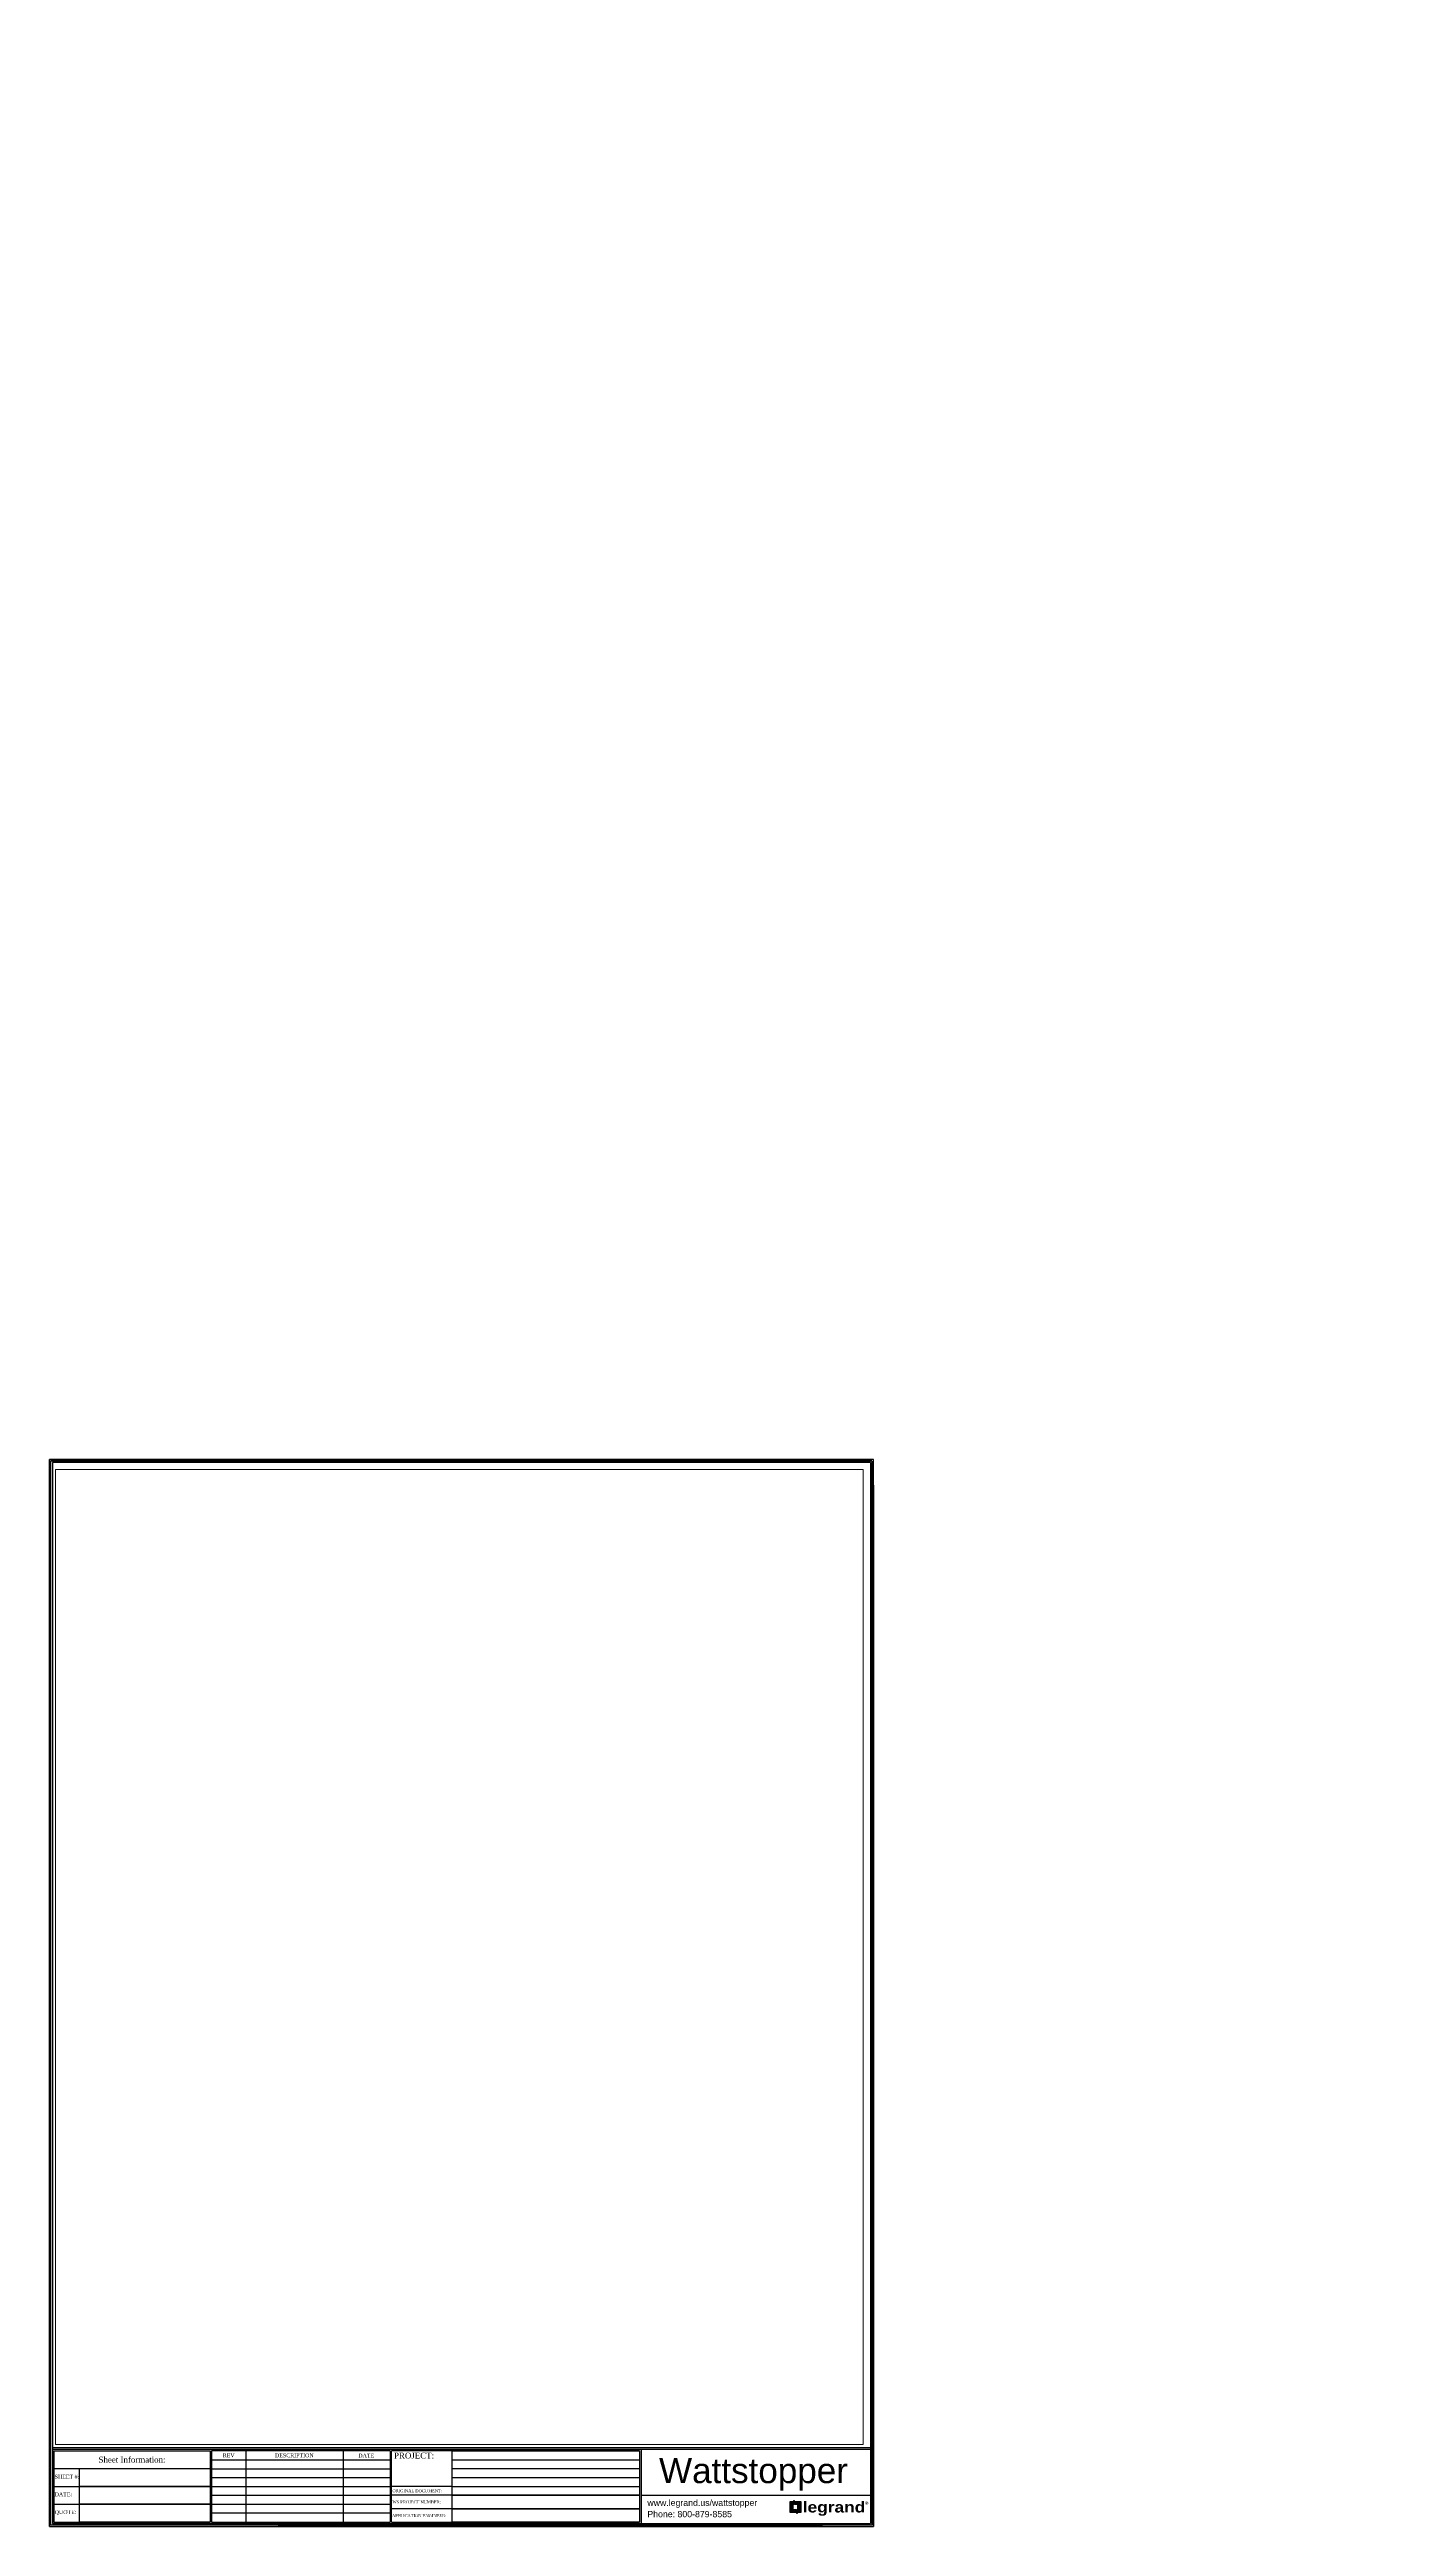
# Paper-space layout '8 X 11.5' of a CAD drawing. Header units: inches. Extents: x 0 to 13.8, y 0 to 25.5.
import ezdxf
from ezdxf.enums import TextEntityAlignment as Align

# ---------------------------------------------------------------- set-up
doc = ezdxf.new("R2010")
doc.units = ezdxf.units.IN
doc.header["$MEASUREMENT"] = 0
doc.layers.add('_WS_Viewport', color=7, linetype='Continuous', plot=False)
doc.layers.add('_WS_WattStopper', color=160, linetype='Continuous')
doc.styles.add('ARIAL', font='arial.ttf')
doc.styles.add('Legrand', font='ariblk.ttf', dxfattribs={"height": 0.1875})
doc.styles.add('WS8th', font='complex.shx', dxfattribs={"height": 0.1875})
doc.styles.add('WSTB', font='times.ttf')

# ---------------------------------------------------------------- blocks, each defined once
blk = doc.blocks.new('*U27')
at = {"layer": '_WS_WattStopper'}
h = blk.add_hatch(color=256, dxfattribs=at)
h.dxf.hatch_style = 1
h.paths.add_polyline_path([(7.642, 0.144), (7.703, 0.144), (7.703, 0.174), (7.67, 0.174), (7.67, 0.256), (7.642, 0.256)])
h.paths.add_polyline_path([(7.715, 0.174), (7.711, 0.174), (7.711, 0.135), (7.715, 0.135)])
h.paths.add_polyline_path([(7.678, 0.226), (7.682, 0.226), (7.682, 0.266), (7.678, 0.266)])
h.paths.add_polyline_path([(7.722, 0.226), (7.722, 0.144), (7.75, 0.144), (7.75, 0.257), (7.689, 0.257), (7.689, 0.226)])
for p, q in [((0, 0), (0, 11)), ((0, 11), (0, 0)), ((0.015, 0.015), (0.015, 10.985)), ((0.03, 10.97), (0.03, 0.03)), ((8.47, 0.81), (0.03, 0.81)), ((8.47, 0.795), (0.03, 0.795)), ((0.046, 0.78), (1.657, 0.78)), ((0.046, 0.78), (0.046, 0.046)), ((1.657, 0.78), (1.657, 0.046)), ((3.514, 0.78), (1.672, 0.78)), ((1.672, 0.78), (1.672, 0.046)), ((2.025, 0.78), (2.025, 0.046)), ((3.028, 0.78), (3.028, 0.046)), ((3.514, 0.78), (3.514, 0.046)), ((3.529, 0.046), (3.529, 0.78)), ((6.088, 0.78), (3.529, 0.78)), ((6.088, 0.78), (6.088, 0.046)), ((6.103, 0.795), (6.103, 0.03)), ((0.046, 0.597), (1.657, 0.597)), ((0.046, 0.597), (1.657, 0.597)), ((1.672, 0.686), (3.514, 0.686)), ((1.672, 0.595), (3.514, 0.595)), ((4.154, 0.688), (6.088, 0.688)), ((4.154, 0.596), (6.088, 0.596)), ((0.046, 0.413), (1.657, 0.413)), ((0.046, 0.413), (1.657, 0.413)), ((1.672, 0.504), (3.514, 0.504)), ((1.672, 0.413), (3.514, 0.413)), ((1.672, 0.321), (3.514, 0.321)), ((4.154, 0.413), (3.529, 0.413)), ((4.154, 0.321), (3.529, 0.321)), ((4.154, 0.505), (6.088, 0.505)), ((4.154, 0.413), (6.088, 0.413)), ((6.103, 0.321), (8.47, 0.321)), ((0, 0), (8.5, 0)), ((8.485, 0.015), (0.015, 0.015)), ((0.03, 0.03), (8.47, 0.03)), ((0.046, 0.23), (1.657, 0.23)), ((0.046, 0.046), (1.657, 0.046)), ((0.046, 0.046), (1.657, 0.046)), ((1.672, 0.23), (3.514, 0.23)), ((1.672, 0.139), (3.514, 0.139)), ((1.672, 0.046), (3.514, 0.046)), ((7.974, 0), (2.359, 0)), ((4.154, 0.183), (3.529, 0.183)), ((3.529, 0.046), (6.088, 0.046))]:
    blk.add_line(p, q, dxfattribs=at)
at = {"layer": '_WS_WattStopper', "linetype": 'Continuous'}
for p, q in [((8.5, 11), (0, 11)), ((0.015, 11), (8.485, 11)), ((8.485, 10.985), (0.015, 10.985)), ((8.485, 10.985), (8.485, 0.015)), ((8.5, 0), (8.5, 11)), ((8.47, 10.97), (0.03, 10.97)), ((8.47, 10.97), (8.47, 0.03)), ((8.5, 10.736), (8.5, 0))]:
    blk.add_line(p, q, dxfattribs=at)
at = {"layer": '_WS_WattStopper'}
for points in [[(6.088, 0.78), (6.088, 0.321), (4.154, 0.321), (4.154, 0.78)], [(6.088, 0.321), (6.088, 0.183), (4.154, 0.183), (4.154, 0.321)], [(7.67, 0.174), (7.703, 0.174), (7.703, 0.144), (7.642, 0.144), (7.642, 0.256), (7.67, 0.256)], [(7.682, 0.226), (7.678, 0.226), (7.678, 0.266), (7.682, 0.266)], [(7.722, 0.226), (7.689, 0.226), (7.689, 0.257), (7.75, 0.257), (7.75, 0.144), (7.722, 0.144)], [(6.088, 0.183), (6.088, 0.046), (4.154, 0.046), (4.154, 0.183)], [(7.711, 0.174), (7.715, 0.174), (7.715, 0.135), (7.711, 0.135)]]:
    blk.add_lwpolyline(points, close=True, dxfattribs=at)
for points in [[(1.657, 0.413), (0.311, 0.413), (0.311, 0.597), (1.657, 0.597)], [(1.657, 0.23), (0.311, 0.23), (0.311, 0.413), (1.657, 0.413)], [(1.657, 0.046), (0.311, 0.046), (0.311, 0.23), (1.657, 0.23)]]:
    blk.add_lwpolyline(points, dxfattribs=at)
at = {"insert": (13.845, 25.539), "char_height": 0.18, "attachment_point": 6}
blk.add_mtext('\\A1;', dxfattribs=at)
at = {"layer": '_WS_WattStopper', "style": 'Legrand'}
blk.add_text('legrand', height=0.1118, dxfattribs=at).set_placement((7.771, 0.2), align=Align.MIDDLE_LEFT)
blk.add_text('®', height=0.0304, dxfattribs=at).set_placement((8.412, 0.225))
at = {"layer": '_WS_WattStopper'}
for s, width, gutter_width, heights, insert, char_height, attachment_point, style in [('SHEET #:', 3.24622, 1, [0], (0.053, 0.533), 0.0402, 1, 'WSTB'), ('Sheet Information:', 2.39584, 1, [0], (0.851, 0.688), 0.06082, 5, 'WSTB'), ('REV', 0.92998, 1, [0], (1.849, 0.733), 0.0402, 5, 'WSTB'), ('DESCRIPTION', 0.92998, 1, [0], (2.526, 0.733), 0.04024, 5, 'WSTB'), ('DATE', 0.92998, 1, [0], (3.268, 0.731), 0.0402, 5, 'WSTB'), ('PROJECT:', 1.42207, 1, [0], (3.761, 0.761), 0.0608, 2, 'WSTB'), ('\\A2;{\\fArial|b0|i0|c0|p34;\\H5.3333x;Wattstopper}', 0.68888, 0.938, [0], (7.263, 0.537), 0.04853, 5, 'ARIAL'), ('DATE:', 3.24622, 1, [0], (0.053, 0.351), 0.0402, 1, 'WSTB'), ('WS PROJECT NUMBER:', 1.87558, 1, [0], (3.538, 0.268), 0.03041, 1, 'WSTB'), ('ORIGINAL DOCUMENT:', 1.87558, 1, [0], (3.538, 0.383), 0.03041, 1, 'WSTB'), ('\\A2;{\\fArial|b0|i0|c0|p34;\\H5.3333x;www.legrand.us/wattstopper}', 6.42662, 0.938, [0], (6.168, 0.235), 0.01211, 4, 'WS8th'), ('QUOTE:', 3.24622, 1, [0], (0.053, 0.168), 0.0402, 1, 'WSTB'), ('APPLICATION ENGINEER:', 1.86507, 1, [0.103], (3.534, 0.127), 0.0304, 1, 'WSTB'), ('\\A2;{\\fArial|b0|i0|c0|p34;\\H5.3333x;Phone: 800-879-8585}', 6.42662, 0.938, [0], (6.168, 0.127), 0.01211, 4, 'WS8th')]:
    blk.add_mtext_dynamic_manual_height_columns(s, width=width, gutter_width=gutter_width, heights=heights, dxfattribs=dict(at, insert=insert, char_height=char_height, attachment_point=attachment_point, style=style))
at = {"layer": '_WS_WattStopper', "style": 'WSTB'}
for tag, height, p in [('SHEET', 0.0456, (0.984, 0.505)), ('REVISION_1_DESC', 0.0288, (2.526, 0.641)), ('REVISION_2_DESC', 0.0288, (2.526, 0.549)), ('REVISION_1', 0.0288, (3.268, 0.64)), ('REVISION_2', 0.0288, (3.268, 0.549)), ('PROJECT1', 0.0456, (5.121, 0.734)), ('PROJECT2', 0.0456, (5.121, 0.642)), ('PROJECT3', 0.0456, (5.121, 0.55)), ('DATE', 0.0456, (0.984, 0.32)), ('REVISION_3_DESC', 0.0288, (2.526, 0.458)), ('REVISION_4_DESC', 0.0288, (2.526, 0.367)), ('REVISION_5_DESC', 0.0288, (2.526, 0.276)), ('REVISION_3', 0.0288, (3.268, 0.457)), ('REVISION_4', 0.0288, (3.268, 0.366)), ('REVISION_5', 0.0288, (3.268, 0.276)), ('DOCUMENT', 0.0456, (5.121, 0.367)), ('PROJECT4', 0.0456, (5.121, 0.459)), ('PRJB', 0.0456, (5.121, 0.252)), ('QUOTE', 0.0456, (0.984, 0.138)), ('REVISION_6_DESC', 0.0288, (2.526, 0.184)), ('REVISION_7_DESC', 0.0288, (2.526, 0.092)), ('REVISION_6', 0.0288, (3.268, 0.184)), ('REVISION_7', 0.0288, (3.268, 0.092)), ('NAME', 0.0456, (5.121, 0.115))]:
    blk.add_attdef(tag, text='', height=height, dxfattribs=at).set_placement(p, align=Align.MIDDLE_CENTER)

psp = doc.layouts.new('8 X 11.5')

# ---------------------------------------------------------------- block references
at = {"layer": '_WS_WattStopper'}
psp.add_blockref('*U27', (0, 0), dxfattribs=at)

# ---------------------------------------------------------------- viewports
at = {"layer": '_WS_Viewport'}
psp.add_viewport(center=(4.229, 5.87), size=(8.332, 10.0528), view_center_point=(18, 13), view_height=43.6804, dxfattribs=at)

doc.saveas('drawing.dxf')
